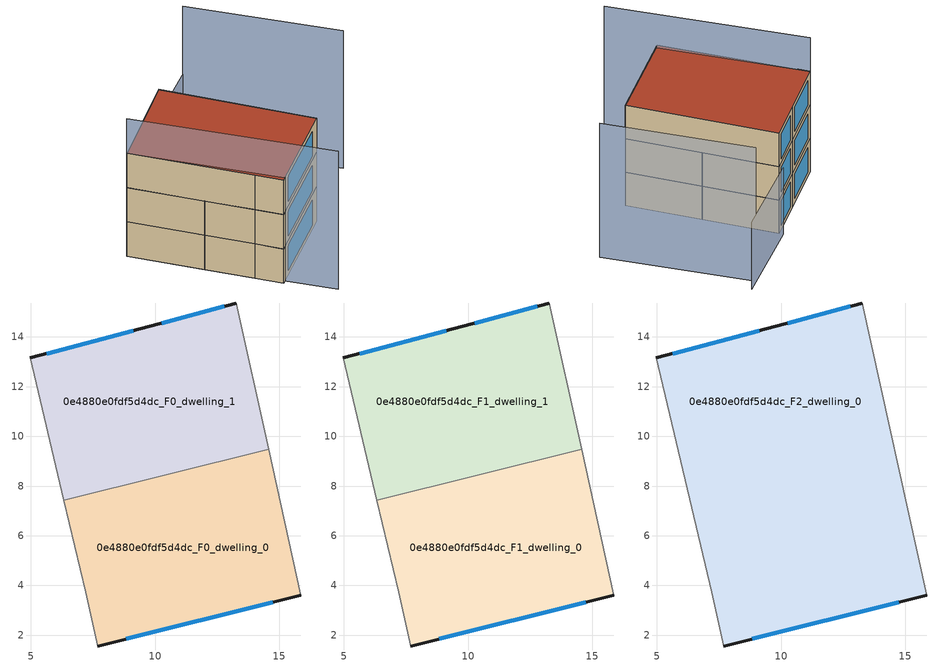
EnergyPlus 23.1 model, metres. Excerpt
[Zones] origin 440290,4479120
0e4880e0fdf5d4dc_F0_dwelling_0
 floor ground (EU_floor_Construction): 15.86,3.6 14.57,9.47 6.33,7.42 7.2,3.73 7.7,1.57 z0
 wall outside (EU_wall_Construction): 15.86,3.6 7.7,1.57 z0:3
 wall adiabatic (EU_wall_Construction): 14.57,9.47 15.86,3.6 / 7.7,1.57 7.2,3.73 6.33,7.42 z0:3
 wall to 0e4880e0fdf5d4dc_F0_dwelling_1 (EU_wall_Construction): 6.33,7.42 14.56,9.47 z0:3
 window (EU_Window_Construction): 14.73,3.31 8.83,1.85 z0.42:2.58
0e4880e0fdf5d4dc_F0_dwelling_1
 floor ground (EU_floor_Construction): 14.57,9.47 13.26,15.36 9.79,14.42 4.97,13.15 6.33,7.42 z0
 wall outside (EU_wall_Construction): 4.97,13.15 9.79,14.42 13.26,15.36 z0:3
 wall adiabatic (EU_wall_Construction): 6.33,7.42 4.97,13.15 / 13.26,15.36 14.57,9.47 z0:3
 window (EU_Window_Construction): 5.64,13.33 9.12,14.25 / 10.27,14.56 12.78,15.23 z0.42:2.58
0e4880e0fdf5d4dc_F1_dwelling_0
 floor to 0e4880e0fdf5d4dc_F0_dwelling_0 (EU_floor_Construction): 15.86,3.6 14.56,9.47 6.33,7.42 7.2,3.73 7.7,1.57 z3
 wall outside (EU_wall_Construction): 15.86,3.6 7.7,1.57 z3:6
 wall adiabatic (EU_wall_Construction): 14.57,9.47 15.86,3.6 / 7.7,1.57 7.2,3.73 6.33,7.42 z3:6
 wall to 0e4880e0fdf5d4dc_F1_dwelling_1 (EU_wall_Construction): 6.33,7.42 14.56,9.47 z3:6
 window (EU_Window_Construction): 14.73,3.31 8.83,1.85 z3.42:5.58
0e4880e0fdf5d4dc_F1_dwelling_1
 floor to 0e4880e0fdf5d4dc_F0_dwelling_1 (EU_floor_Construction): 14.56,9.47 13.26,15.36 9.79,14.42 4.97,13.15 6.33,7.42 z3
 wall outside (EU_wall_Construction): 4.97,13.15 9.79,14.42 13.26,15.36 z3:6
 wall adiabatic (EU_wall_Construction): 6.33,7.42 4.97,13.15 / 13.26,15.36 14.57,9.47 z3:6
 window (EU_Window_Construction): 5.64,13.33 9.12,14.25 / 10.27,14.56 12.78,15.23 z3.42:5.58
0e4880e0fdf5d4dc_F2_dwelling_0
 floor to 0e4880e0fdf5d4dc_F1_dwelling_0 (EU_floor_Construction): 15.86,3.6 14.56,9.47 6.33,7.42 7.2,3.73 7.7,1.57 z6
 floor to 0e4880e0fdf5d4dc_F1_dwelling_1 (EU_floor_Construction): 14.56,9.47 13.26,15.36 9.79,14.42 4.97,13.15 6.33,7.42 z6
 wall outside (EU_wall_Construction): 4.97,13.15 9.79,14.42 13.26,15.36 / 15.86,3.6 7.7,1.57 z6:9
 wall adiabatic (EU_wall_Construction): 7.7,1.57 7.2,3.73 4.97,13.15 / 13.26,15.36 15.86,3.6 z6:9
 window (EU_Window_Construction): 5.64,13.33 9.12,14.25 / 10.27,14.56 12.78,15.23 / 14.73,3.31 8.83,1.85 z6.42:8.58
 roof outside (EU_roof_Construction): 13.26,15.36 15.86,3.6 7.7,1.57 7.2,3.73 4.97,13.15 9.79,14.42 z9
shading: 4.97,13.16 9.08,-2.21 / 22.74,5.42 19.64,17.07 z0:12; 13.19,15.67 20.66,17.32 z0:6
[Building]
EU S2 Campaign: North Axis=0; Terrain=City; Solar Distribution=FullExterior
[Site:Location]
Madrid: Latitude=40.5; Longitude=-3.5; Time Zone=1; Elevation=609
[SizingPeriod:WeatherFileDays]
AnnualSizingPeriod: Begin Month=1; Begin Day of Month=1; End Month=12; End Day of Month=31; Day of Week for Start Day=Monday; Use Weather File Daylight Saving Period=No; Use Weather File Rain and Snow Indicators=No
[MATERIAL]
EU_InternalMass_Material: Roughness=MediumRough; Thickness=0.1; Conductivity=1; Density=1800; Specific Heat=900; Thermal Absorptance=0.9; Solar Absorptance=0.7; Visible Absorptance=0.7
[MATERIAL:NOMASS] Roughness=MediumRough; Thermal Absorptance=0.9; Solar Absorptance=0.7; Visible Absorptance=0.7
Name | Thermal Resistance
EU_wall_NoMass | 1.60022
EU_roof_NoMass | 1.57597
EU_floor_NoMass | 0.470652
[WINDOWMATERIAL:SIMPLEGLAZINGSYSTEM]
EU_Window_SimpleGlazing: UFactor=3.28802; Solar Heat Gain Coefficient=0.85; Visible Transmittance=0.85
[CONSTRUCTION]
EU_wall_Construction: EU_wall_NoMass
EU_roof_Construction: EU_roof_NoMass
EU_floor_Construction: EU_floor_NoMass
EU_InternalMass_Construction: EU_InternalMass_Material
EU_Window_Construction: EU_Window_SimpleGlazing
[ZONE] Type=1; Multiplier=1; Ceiling Height=autocalculate; Floor Area=autocalculate; Part of Total Floor Area=Yes
Name | Volume
0e4880e0fdf5d4dc_F0_dwelling_0 | 152.448
0e4880e0fdf5d4dc_F1_dwelling_0 | 152.449
0e4880e0fdf5d4dc_F2_dwelling_0 | 304.896
0e4880e0fdf5d4dc_F0_dwelling_1 | 152.45
0e4880e0fdf5d4dc_F1_dwelling_1 | 152.451
[INTERNALMASS] Construction=EU_InternalMass_Construction
Name | Zone or ZoneList | Surface Area
0e4880e0fdf5d4dc_F0_dwelling_0_EU_InternalMass | 0e4880e0fdf5d4dc_F0_dwelling_0 | 50.8163
0e4880e0fdf5d4dc_F0_dwelling_1_EU_InternalMass | 0e4880e0fdf5d4dc_F0_dwelling_1 | 50.8169
0e4880e0fdf5d4dc_F1_dwelling_0_EU_InternalMass | 0e4880e0fdf5d4dc_F1_dwelling_0 | 50.8163
0e4880e0fdf5d4dc_F1_dwelling_1_EU_InternalMass | 0e4880e0fdf5d4dc_F1_dwelling_1 | 50.8169
0e4880e0fdf5d4dc_F2_dwelling_0_EU_InternalMass | 0e4880e0fdf5d4dc_F2_dwelling_0 | 101.633
[OTHEREQUIPMENT] Fuel Type=Electricity; Design Level Calculation Method=Watts/Area; Power per Zone Floor Area=1; Fraction Latent=0; Fraction Radiant=0; Fraction Lost=0; Carbon Dioxide Generation Rate=0; EndUse Subcategory=EU_Step8_InternalGains
Name | Zone or ZoneList or Space or SpaceList | Schedule
EU_Step8_InternalGain_0e4880e0fdf5d4dc_F0_dwelling_0_f000 | 0e4880e0fdf5d4dc_F0_dwelling_0 | EU_Step8_GainSchedule_0e4880e0fdf5d4dc_F0_dwelling_0_f000
EU_Step8_InternalGain_0e4880e0fdf5d4dc_F0_dwelling_1_f000 | 0e4880e0fdf5d4dc_F0_dwelling_1 | EU_Step8_GainSchedule_0e4880e0fdf5d4dc_F0_dwelling_1_f000
EU_Step8_InternalGain_0e4880e0fdf5d4dc_F1_dwelling_0_f000 | 0e4880e0fdf5d4dc_F1_dwelling_0 | EU_Step8_GainSchedule_0e4880e0fdf5d4dc_F1_dwelling_0_f000
EU_Step8_InternalGain_0e4880e0fdf5d4dc_F1_dwelling_1_f000 | 0e4880e0fdf5d4dc_F1_dwelling_1 | EU_Step8_GainSchedule_0e4880e0fdf5d4dc_F1_dwelling_1_f000
EU_Step8_InternalGain_0e4880e0fdf5d4dc_F2_dwelling_0_f000 | 0e4880e0fdf5d4dc_F2_dwelling_0 | EU_Step8_GainSchedule_0e4880e0fdf5d4dc_F2_dwelling_0_f000
[ZONEVENTILATION:DESIGNFLOWRATE] Schedule=EU_AlwaysOn; Design Flow Rate Calculation Method=AirChanges/Hour; Air Changes per Hour=0.480704; Ventilation Type=Natural; Fan Pressure Rise=0; Fan Total Efficiency=1; Constant Term Coefficient=1; Temperature Term Coefficient=0; Velocity Term Coefficient=0; Velocity Squared Term Coefficient=0; Minimum Indoor Temperature=-100; Maximum Indoor Temperature=100; Delta Temperature=-100; Minimum Outdoor Temperature=-100; Maximum Outdoor Temperature=100; Maximum Wind Speed=40
Name | Zone or ZoneList or Space or SpaceList
EU_ConstantAir_0e4880e0fdf5d4dc_F0_dwelling_0 | 0e4880e0fdf5d4dc_F0_dwelling_0
EU_ConstantAir_0e4880e0fdf5d4dc_F0_dwelling_1 | 0e4880e0fdf5d4dc_F0_dwelling_1
EU_ConstantAir_0e4880e0fdf5d4dc_F1_dwelling_0 | 0e4880e0fdf5d4dc_F1_dwelling_0
EU_ConstantAir_0e4880e0fdf5d4dc_F1_dwelling_1 | 0e4880e0fdf5d4dc_F1_dwelling_1
EU_ConstantAir_0e4880e0fdf5d4dc_F2_dwelling_0 | 0e4880e0fdf5d4dc_F2_dwelling_0
[HVACTEMPLATE:THERMOSTAT] Constant Heating Setpoint=20; Constant Cooling Setpoint=50
EU_HeatOnly_0e4880e0fdf5d4dc_F0_dwelling_0; EU_HeatOnly_0e4880e0fdf5d4dc_F0_dwelling_1; EU_HeatOnly_0e4880e0fdf5d4dc_F1_dwelling_0; EU_HeatOnly_0e4880e0fdf5d4dc_F1_dwelling_1; EU_HeatOnly_0e4880e0fdf5d4dc_F2_dwelling_0
[HVACTEMPLATE:ZONE:IDEALLOADSAIRSYSTEM] System Availability Schedule=EU_AlwaysOn; Maximum Heating Supply Air Temperature=50; Minimum Cooling Supply Air Temperature=13; Maximum Heating Supply Air Humidity Ratio=0.0156; Minimum Cooling Supply Air Humidity Ratio=0.0077; Heating Limit=NoLimit; Cooling Limit=NoLimit; Heating Availability Schedule=EU_AlwaysOn; Cooling Availability Schedule=EU_CoolingOff; Dehumidification Control Type=ConstantSensibleHeatRatio; Cooling Sensible Heat Ratio=0.7; Dehumidification Setpoint=60; Humidification Control Type=None; Humidification Setpoint=30; Outdoor Air Method=None; Outdoor Air Flow Rate per Person=0.00944; Outdoor Air Flow Rate per Zone Floor Area=0; Outdoor Air Flow Rate per Zone=0; Demand Controlled Ventilation Type=None; Outdoor Air Economizer Type=NoEconomizer; Heat Recovery Type=None; Sensible Heat Recovery Effectiveness=0.7; Latent Heat Recovery Effectiveness=0.65
Name | Template Thermostat
0e4880e0fdf5d4dc_F0_dwelling_0 | EU_HeatOnly_0e4880e0fdf5d4dc_F0_dwelling_0
0e4880e0fdf5d4dc_F0_dwelling_1 | EU_HeatOnly_0e4880e0fdf5d4dc_F0_dwelling_1
0e4880e0fdf5d4dc_F1_dwelling_0 | EU_HeatOnly_0e4880e0fdf5d4dc_F1_dwelling_0
0e4880e0fdf5d4dc_F1_dwelling_1 | EU_HeatOnly_0e4880e0fdf5d4dc_F1_dwelling_1
0e4880e0fdf5d4dc_F2_dwelling_0 | EU_HeatOnly_0e4880e0fdf5d4dc_F2_dwelling_0
[SIZING:ZONE] Zone Cooling Design Supply Air Temperature Input Method=SupplyAirTemperature; Zone Cooling Design Supply Air Temperature=13; Zone Heating Design Supply Air Temperature Input Method=SupplyAirTemperature; Zone Heating Design Supply Air Temperature=50; Zone Cooling Design Supply Air Humidity Ratio=0.008; Zone Heating Design Supply Air Humidity Ratio=0.008; Cooling Design Air Flow Method=DesignDay; Cooling Design Air Flow Rate=0; Cooling Minimum Air Flow per Zone Floor Area=0.000762; Cooling Minimum Air Flow=0; Cooling Minimum Air Flow Fraction=0.2; Heating Design Air Flow Method=DesignDay; Heating Design Air Flow Rate=0; Heating Maximum Air Flow per Zone Floor Area=0.002032; Heating Maximum Air Flow=0.141576; Heating Maximum Air Flow Fraction=0.3; Account for Dedicated Outdoor Air System=No; Dedicated Outdoor Air System Control Strategy=NeutralSupplyAir; Dedicated Outdoor Air Low Setpoint Temperature for Design=autosize; Dedicated Outdoor Air High Setpoint Temperature for Design=autosize; Zone Load Sizing Method=Sensible Load Only No Latent Load; Zone Latent Cooling Design Supply Air Humidity Ratio Input Method=HumidityRatioDifference; Zone Cooling Design Supply Air Humidity Ratio Difference=0.005; Zone Latent Heating Design Supply Air Humidity Ratio Input Method=HumidityRatioDifference; Zone Humidification Design Supply Air Humidity Ratio Difference=0.005
0e4880e0fdf5d4dc_F0_dwelling_0; 0e4880e0fdf5d4dc_F0_dwelling_1; 0e4880e0fdf5d4dc_F1_dwelling_0; 0e4880e0fdf5d4dc_F1_dwelling_1; 0e4880e0fdf5d4dc_F2_dwelling_0
[SCHEDULE:CONSTANT]
Name | Hourly Value
EU_AlwaysOn | 1
EU_CoolingOff | 0
[SCHEDULE:FILE] Column Number=1; Rows to Skip at Top=0; Number of Hours of Data=8760; Column Separator=Comma; Interpolate to Timestep=No; Minutes per Item=60; Adjust Schedule for Daylight Savings=Yes
Name | File
EU_Step8_GainSchedule_0e4880e0fdf5d4dc_F0_dwelling_0_f000 | ../../schedules/0e4880e0fdf5d4dc/0e4880e0fdf5d4dc_F0_dwelling_0_f000_gain.csv
EU_Step8_GainSchedule_0e4880e0fdf5d4dc_F0_dwelling_1_f000 | ../../schedules/0e4880e0fdf5d4dc/0e4880e0fdf5d4dc_F0_dwelling_1_f000_gain.csv
EU_Step8_GainSchedule_0e4880e0fdf5d4dc_F1_dwelling_0_f000 | ../../schedules/0e4880e0fdf5d4dc/0e4880e0fdf5d4dc_F1_dwelling_0_f000_gain.csv
EU_Step8_GainSchedule_0e4880e0fdf5d4dc_F1_dwelling_1_f000 | ../../schedules/0e4880e0fdf5d4dc/0e4880e0fdf5d4dc_F1_dwelling_1_f000_gain.csv
EU_Step8_GainSchedule_0e4880e0fdf5d4dc_F2_dwelling_0_f000 | ../../schedules/0e4880e0fdf5d4dc/0e4880e0fdf5d4dc_F2_dwelling_0_f000_gain.csv
